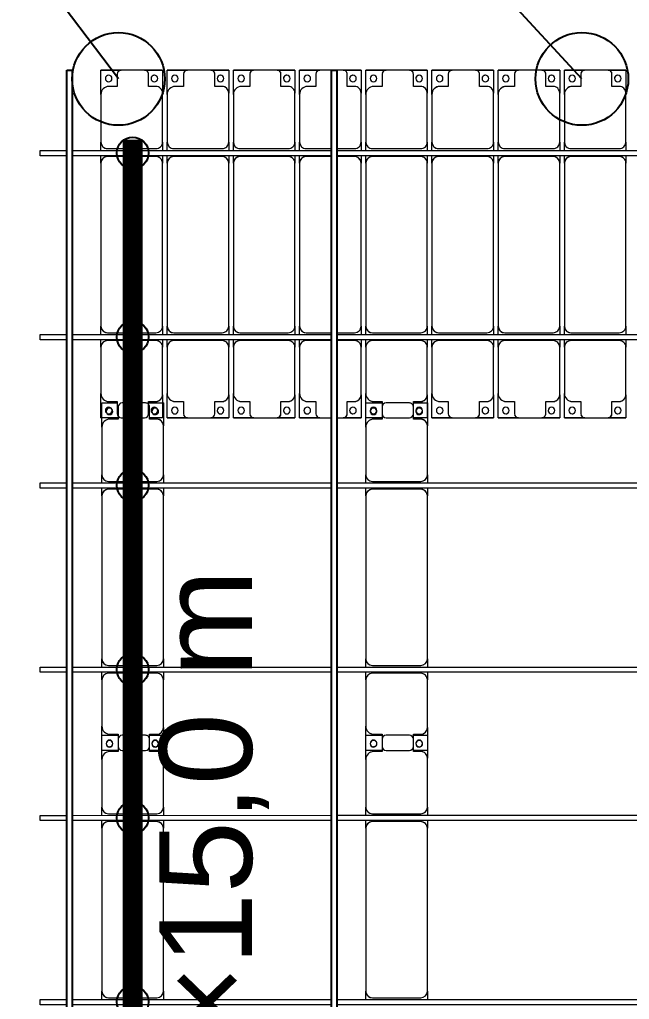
# Model space of a CAD drawing. Header units: millimetres. Extents: x -496478 to -186190, y -204059 to -87354.
# Drawn here: x -465589 to -460983, y -117364 to -109965 of the extents above; entities that cross this region are included whole.
import ezdxf

# ---------------------------------------------------------------- set-up
doc = ezdxf.new("R2010")
doc.units = ezdxf.units.MM
for name, color, linetype, lineweight in [('A-DETL-MBND', 5, 'Continuous', 9), ('A-GENM', 13, 'Continuous', 9), ('S-BEAM', 12, 'Continuous', 9)]:
    doc.layers.add(name, color=color, linetype=linetype, lineweight=lineweight)
for name, color, linetype in [('GC-BICH NEO', 6, 'Continuous'), ('GC-DAY NEO', 5, 'Continuous'), ('GC-GHI CHU', 2, 'Continuous'), ('GC-HOP 40x60 GIA CUONG', 1, 'Continuous')]:
    doc.layers.add(name, color=color, linetype=linetype)
doc.styles.add('GC_VN', font='arial.ttf')

# ---------------------------------------------------------------- blocks, each defined once
blk = doc.blocks.new('Dầm C52 - Dầm C52-24915-BỐ TRÍ KHUNG KẾT CẤU BÈ PIN 01')
at = {"layer": 'S-BEAM', "color": 1}
for p, q in [((79450.1, 20), (85410.1, 20)), ((85450.1, 20), (87410.1, 20)), ((87450.1, 20), (87649.9, 20)), ((87649.9, 20), (87649.9, -20)), ((85410.1, -20), (79450.1, -20)), ((87410.1, -20), (85450.1, -20)), ((87649.9, -20), (87450.1, -20))]:
    blk.add_line(p, q, dxfattribs=at)
blk = doc.blocks.new('Dai phao do pin - DẢI PHAO ĐỠ PIN-V107-BỐ TRÍ KHUNG KẾT CẤU BÈ PIN 01')
at = {"layer": 'A-DETL-MBND', "color": 8}
for p, q in [((64578, 241.6), (64639.7, 241.6)), ((65870.3, 241.6), (64639.7, 241.6)), ((65870.3, 241.6), (65928, 241.6)), ((65968, 241.6), (66029.7, 241.6)), ((66389.7, 241.6), (66029.7, 241.6)), ((66389.7, 241.6), (66572.2, 241.6)), ((66457.8, 241.6), (66640.3, 241.6)), ((66457.8, 118.2), (66457.8, 241.6)), ((66572.2, 241.6), (66572.2, 118.2)), ((66990.3, 241.6), (66640.3, 241.6)), ((66990.3, 241.6), (67048, 241.6)), ((67088, 241.6), (67149.7, 241.6)), ((68380.3, 241.6), (67149.7, 241.6)), ((68380.3, 241.6), (68438, 241.6)), ((68478, 241.6), (68539.7, 241.6)), ((68899.7, 241.6), (68539.7, 241.6)), ((68899.7, 241.6), (69082.2, 241.6)), ((69082.2, 241.6), (69082.2, 118.2)), ((64589.7, 191.6), (64589.7, -173.4)), ((65920.3, -173.4), (65920.3, 191.6)), ((65979.7, 191.6), (65979.7, -173.4)), ((66449.7, 118.2), (66449.7, 181.6)), ((66580.3, 181.6), (66580.3, 118.2)), ((67040.3, -173.4), (67040.3, 191.6)), ((67099.7, 191.6), (67099.7, -173.4)), ((68430.3, -173.4), (68430.3, 191.6)), ((68489.7, 191.6), (68489.7, -173.4)), ((68959.7, 118.2), (68959.7, 181.6)), ((66542.2, 118.2), (66449.7, 118.2)), ((66457.8, 88.2), (66457.8, -88.2)), ((66580.3, 118.2), (66487.8, 118.2)), ((66572.2, -88.2), (66572.2, 88.2)), ((69052.2, 118.2), (68959.7, 118.2)), ((69082.2, -88.2), (69082.2, 88.2)), ((66449.7, -173.4), (66449.7, -118.2)), ((66449.7, -118.2), (66542.2, -118.2)), ((66457.8, -223.4), (66457.8, -118.2)), ((66487.8, -118.2), (66580.3, -118.2)), ((66572.2, -118.2), (66572.2, -223.4)), ((66580.3, -118.2), (66580.3, -173.4)), ((68959.7, -173.4), (68959.7, -118.2)), ((68959.7, -118.2), (69052.2, -118.2)), ((69082.2, -118.2), (69082.2, -223.4)), ((64639.7, -223.4), (64578, -223.4)), ((64639.7, -223.4), (65870.3, -223.4)), ((65928, -223.4), (65870.3, -223.4)), ((66029.7, -223.4), (65968, -223.4)), ((66029.7, -223.4), (66399.7, -223.4)), ((66572.2, -223.4), (66399.7, -223.4)), ((66630.3, -223.4), (66457.8, -223.4)), ((66630.3, -223.4), (66990.3, -223.4)), ((67048, -223.4), (66990.3, -223.4)), ((67149.7, -223.4), (67088, -223.4)), ((67149.7, -223.4), (68380.3, -223.4)), ((68438, -223.4), (68380.3, -223.4)), ((68539.7, -223.4), (68478, -223.4)), ((68539.7, -223.4), (68909.7, -223.4)), ((69082.2, -223.4), (68909.7, -223.4))]:
    blk.add_line(p, q, dxfattribs=at)
for centre, radius, start, end in [((64639.7, 191.6), 50, 90, 180), ((64639.7, 191.6), 50, 105, 180), ((65870.3, 191.6), 50, 0, 90), ((65870.3, 191.6), 50, 15, 90), ((66029.7, 191.6), 50, 90, 180), ((66029.7, 191.6), 50, 135, 180), ((66389.7, 181.6), 60, 0, 90), ((66389.7, 181.6), 60, 0, 45), ((66640.3, 181.6), 60, 90, 180), ((66640.3, 181.6), 60, 135, 180), ((66990.3, 191.6), 50, 0, 90), ((66990.3, 191.6), 50, 0, 45), ((67149.7, 191.6), 50, 90, 180), ((67149.7, 191.6), 50, 105, 150), ((68380.3, 191.6), 50, 0, 90), ((68380.3, 191.6), 50, 15, 90), ((68539.7, 191.6), 50, 90, 180), ((68539.7, 191.6), 50, 135, 180), ((68899.7, 181.6), 60, 0, 90), ((68899.7, 181.6), 60, 0, 45), ((66508.6, 183.2), 25, 0, 180), ((66508.6, 183.2), 25, 180, 0), ((66511.4, 183.2), 25, 0, 180), ((66511.4, 183.2), 25, 180, 0), ((66511.4, 183.2), 25, 180, 195), ((67149.7, 191.6), 50, 155.87182, 180), ((69018.6, 183.2), 25, 0, 180), ((69018.6, 183.2), 25, 180, 360), ((66487.8, 88.2), 30, 90, 180), ((66542.2, 88.2), 30, 360, 90), ((69052.2, 88.2), 30, 0, 90), ((66487.8, -88.2), 30, 180, 270), ((66508.6, -161.8), 25, 0, 180), ((66511.4, -161.8), 25, 0, 180), ((66511.4, -161.8), 25, 120, 180), ((66511.4, -161.8), 25, 75, 105), ((66508.6, -161.8), 25, 75, 90), ((66508.6, -161.8), 25, 30, 45), ((66542.2, -88.2), 30, 270, 360), ((69018.6, -161.8), 25, 0, 180), ((69018.6, -161.8), 25, 60, 90), ((69018.6, -161.8), 25, 30, 45), ((69052.2, -88.2), 30, 270, 0), ((64639.7, -173.4), 50, 180, 270), ((64639.7, -173.4), 50, 180, 270), ((65870.3, -173.4), 50, 270, 0), ((65870.3, -173.4), 50, 285, 0), ((66029.7, -173.4), 50, 180, 270), ((66029.7, -173.4), 50, 180, 225), ((66399.7, -173.4), 50, 270, 0), ((66399.7, -173.4), 50, 315, 0), ((66508.6, -161.8), 25, 180, 0), ((66511.4, -161.8), 25, 180, 360), ((66508.6, -161.8), 25, 0, 15), ((66630.3, -173.4), 50, 180, 270), ((66630.3, -173.4), 50, 180, 225), ((66990.3, -173.4), 50, 270, 0), ((66990.3, -173.4), 50, 315, 360), ((67149.7, -173.4), 50, 180, 270), ((67149.7, -173.4), 50, 180, 270), ((68380.3, -173.4), 50, 270, 0), ((68380.3, -173.4), 50, 285, 0), ((68539.7, -173.4), 50, 180, 270), ((68539.7, -173.4), 50, 180, 225), ((68909.7, -173.4), 50, 270, 360), ((68909.7, -173.4), 50, 315, 360), ((69018.6, -161.8), 25, 180, 0), ((69018.6, -161.8), 25, 0, 15)]:
    blk.add_arc(centre, radius, start, end, dxfattribs=at)
blk = doc.blocks.new('Dai phao do pin - DẢI PHAO ĐỠ PIN-24231-BỐ TRÍ KHUNG KẾT CẤU BÈ PIN 01')
at = {"layer": 'A-DETL-MBND', "color": 8}
for p, q in [((79638, 241.6), (79699.7, 241.6)), ((80930.3, 241.6), (79699.7, 241.6)), ((80930.3, 241.6), (80988, 241.6)), ((81028, 241.6), (81089.7, 241.6)), ((81449.7, 241.6), (81089.7, 241.6)), ((81449.7, 241.6), (81632.2, 241.6)), ((81517.8, 241.6), (81700.3, 241.6)), ((81517.8, 118.2), (81517.8, 241.6)), ((81632.2, 241.6), (81632.2, 118.2)), ((82050.3, 241.6), (81700.3, 241.6)), ((82050.3, 241.6), (82108, 241.6)), ((82148, 241.6), (82209.7, 241.6)), ((83440.3, 241.6), (82209.7, 241.6)), ((83440.3, 241.6), (83498, 241.6)), ((83538, 241.6), (83599.7, 241.6)), ((83959.7, 241.6), (83599.7, 241.6)), ((83959.7, 241.6), (84142.2, 241.6)), ((84142.2, 241.6), (84142.2, 125.1)), ((79649.7, 191.6), (79649.7, -173.4)), ((80980.3, -173.4), (80980.3, 191.6)), ((81039.7, 191.6), (81039.7, -173.4)), ((81509.7, 118.2), (81509.7, 181.6)), ((81640.3, 181.6), (81640.3, 118.2)), ((82100.3, -173.4), (82100.3, 191.6)), ((82159.7, 191.6), (82159.7, -173.4)), ((83490.3, -173.4), (83490.3, 191.6)), ((83549.7, 191.6), (83549.7, -173.4)), ((84019.7, 118.2), (84019.7, 181.6)), ((81602.2, 118.2), (81509.7, 118.2)), ((81517.8, 88.2), (81517.8, -88.2)), ((81640.3, 118.2), (81547.8, 118.2)), ((81632.2, -88.2), (81632.2, 88.2)), ((84112.2, 118.2), (84019.7, 118.2)), ((84142.2, -88.2), (84142.2, 88.2)), ((81509.7, -173.4), (81509.7, -118.2)), ((81509.7, -118.2), (81602.2, -118.2)), ((81517.8, -223.4), (81517.8, -118.2)), ((81547.8, -118.2), (81640.3, -118.2)), ((81632.2, -118.2), (81632.2, -223.4)), ((81640.3, -118.2), (81640.3, -173.4)), ((84019.7, -173.4), (84019.7, -118.2)), ((84019.7, -118.2), (84112.2, -118.2)), ((84142.2, -111.4), (84142.2, -223.4)), ((84142.2, -223.4), (84142.2, -215.4)), ((79699.7, -223.4), (79638, -223.4)), ((79699.7, -223.4), (80930.3, -223.4)), ((80988, -223.4), (80930.3, -223.4)), ((81089.7, -223.4), (81028, -223.4)), ((81089.7, -223.4), (81459.7, -223.4)), ((81632.2, -223.4), (81459.7, -223.4)), ((81690.3, -223.4), (81517.8, -223.4)), ((81690.3, -223.4), (82050.3, -223.4)), ((82108, -223.4), (82050.3, -223.4)), ((82209.7, -223.4), (82148, -223.4)), ((82209.7, -223.4), (83440.3, -223.4)), ((83498, -223.4), (83440.3, -223.4)), ((83599.7, -223.4), (83538, -223.4)), ((83599.7, -223.4), (83969.7, -223.4)), ((84142.2, -223.4), (83969.7, -223.4))]:
    blk.add_line(p, q, dxfattribs=at)
for centre, radius, start, end in [((79699.7, 191.6), 50, 90, 180), ((79699.7, 191.6), 50, 105, 180), ((80930.3, 191.6), 50, 360, 90), ((80930.3, 191.6), 50, 15, 90), ((81089.7, 191.6), 50, 90, 180), ((81089.7, 191.6), 50, 135, 180), ((81449.7, 181.6), 60, 0, 90), ((81449.7, 181.6), 60, 0, 45), ((81700.3, 181.6), 60, 90, 180), ((81700.3, 181.6), 60, 135, 180), ((82050.3, 191.6), 50, 0, 90), ((82050.3, 191.6), 50, 0, 45), ((82209.7, 191.6), 50, 90, 180), ((82209.7, 191.6), 50, 105, 150), ((83440.3, 191.6), 50, 360, 90), ((83440.3, 191.6), 50, 15, 90), ((83599.7, 191.6), 50, 90, 180), ((83599.7, 191.6), 50, 135, 180), ((83959.7, 181.6), 60, 0, 90), ((83959.7, 181.6), 60, 0, 45), ((81568.6, 183.2), 25, 360, 180), ((81568.6, 183.2), 25, 180, 360), ((81571.4, 183.2), 25, 0, 180), ((81571.4, 183.2), 25, 180, 360), ((81571.4, 183.2), 25, 180, 195), ((82209.7, 191.6), 50, 155.79257, 180), ((84078.6, 183.2), 25, 0, 180), ((84078.6, 183.2), 25, 180, 360), ((81547.8, 88.2), 30, 90, 180), ((81602.2, 88.2), 30, 0, 90), ((84112.2, 88.2), 30, 0, 90), ((81547.8, -88.2), 30, 180, 270), ((81568.6, -161.8), 25, 360, 180), ((81571.4, -161.8), 25, 0, 180), ((81571.4, -161.8), 25, 120, 180), ((81571.4, -161.8), 25, 75, 105), ((81568.6, -161.8), 25, 75, 90), ((81568.6, -161.8), 25, 30, 45), ((81602.2, -88.2), 30, 270, 0), ((84078.6, -161.8), 25, 0, 180), ((84078.6, -161.8), 25, 60, 90), ((84078.6, -161.8), 25, 30, 45), ((84112.2, -88.2), 30, 270, 0), ((84112.2, -88.2), 30, 285, 315), ((79699.7, -173.4), 50, 180, 270), ((79699.7, -173.4), 50, 180, 270), ((80930.3, -173.4), 50, 270, 0), ((80930.3, -173.4), 50, 285, 360), ((81089.7, -173.4), 50, 180, 270), ((81089.7, -173.4), 50, 180, 225), ((81459.7, -173.4), 50, 270, 0), ((81459.7, -173.4), 50, 315, 0), ((81568.6, -161.8), 25, 180, 360), ((81571.4, -161.8), 25, 180, 360), ((81568.6, -161.8), 25, 360, 15), ((81690.3, -173.4), 50, 180, 270), ((81690.3, -173.4), 50, 180, 225), ((82050.3, -173.4), 50, 270, 360), ((82050.3, -173.4), 50, 315, 360), ((82209.7, -173.4), 50, 180, 270), ((82209.7, -173.4), 50, 180, 270), ((83440.3, -173.4), 50, 270, 0), ((83440.3, -173.4), 50, 285, 0), ((83599.7, -173.4), 50, 180, 270), ((83599.7, -173.4), 50, 180, 225), ((83969.7, -173.4), 50, 270, 360), ((83969.7, -173.4), 50, 315, 0), ((84078.6, -161.8), 25, 180, 0), ((84078.6, -161.8), 25, 0, 15)]:
    blk.add_arc(centre, radius, start, end, dxfattribs=at)
blk = doc.blocks.new('Dải phao đi lại kèm đỡ invester - DẢI PHAO ĐI LẠI-V120-BỐ TRÍ KHUNG KẾT CẤU BÈ PIN 01')
at = {"layer": 'A-DETL-MBND', "color": 8}
for p, q in [((-241.6, 1312.2), (-88.2, 1312.2)), ((-241.6, 1129.7), (-241.6, 1312.2)), ((-88.2, 1312.2), (-241.6, 1312.2)), ((-118.2, 1282.2), (-118.2, 1189.7)), ((88.2, 1312.2), (-88.2, 1312.2)), ((88.2, 1312.2), (223.4, 1312.2)), ((223.4, 1312.2), (88.2, 1312.2)), ((118.2, 1189.7), (118.2, 1282.2)), ((223.4, 1312.2), (223.4, 1139.7)), ((258.4, 1312.2), (411.8, 1312.2)), ((258.4, 1129.7), (258.4, 1312.2)), ((411.8, 1312.2), (258.4, 1312.2)), ((381.8, 1282.2), (381.8, 1189.7)), ((588.2, 1312.2), (411.8, 1312.2)), ((588.2, 1312.2), (723.4, 1312.2)), ((723.4, 1312.2), (588.2, 1312.2)), ((618.2, 1189.7), (618.2, 1282.2)), ((723.4, 1312.2), (723.4, 1139.7)), ((758.4, 1312.2), (911.8, 1312.2)), ((758.4, 1129.7), (758.4, 1312.2)), ((911.8, 1312.2), (758.4, 1312.2)), ((881.8, 1282.2), (881.8, 1189.7)), ((1088.2, 1312.2), (911.8, 1312.2)), ((1088.2, 1312.2), (1223.4, 1312.2)), ((1223.4, 1312.2), (1088.2, 1312.2)), ((1118.2, 1189.7), (1118.2, 1282.2)), ((1223.4, 1312.2), (1223.4, 1139.7)), ((1258.4, 1312.2), (1411.8, 1312.2)), ((1258.4, 1129.7), (1258.4, 1312.2)), ((1411.8, 1312.2), (1258.4, 1312.2)), ((1381.8, 1282.2), (1381.8, 1189.7)), ((1500, 1312.2), (1411.8, 1312.2)), ((1588.2, 1312.2), (1540, 1312.2)), ((1588.2, 1312.2), (1723.4, 1312.2)), ((1723.4, 1312.2), (1588.2, 1312.2)), ((1618.2, 1189.7), (1618.2, 1282.2)), ((1723.4, 1312.2), (1723.4, 1139.7)), ((1758.4, 1312.2), (1911.8, 1312.2)), ((1758.4, 1129.7), (1758.4, 1312.2)), ((1911.8, 1312.2), (1758.4, 1312.2)), ((1881.8, 1282.2), (1881.8, 1189.7)), ((2088.2, 1312.2), (1911.8, 1312.2)), ((2088.2, 1312.2), (2223.4, 1312.2)), ((2223.4, 1312.2), (2088.2, 1312.2)), ((2118.2, 1189.7), (2118.2, 1282.2)), ((2223.4, 1312.2), (2223.4, 1139.7)), ((2258.4, 1312.2), (2411.8, 1312.2)), ((2258.4, 1129.7), (2258.4, 1312.2)), ((2411.8, 1312.2), (2258.4, 1312.2)), ((2381.8, 1282.2), (2381.8, 1189.7)), ((2588.2, 1312.2), (2411.8, 1312.2)), ((2588.2, 1312.2), (2723.4, 1312.2)), ((2723.4, 1312.2), (2588.2, 1312.2)), ((2618.2, 1189.7), (2618.2, 1282.2)), ((2723.4, 1312.2), (2723.4, 1139.7)), ((2758.4, 1312.2), (2911.8, 1312.2)), ((2758.4, 1129.7), (2758.4, 1312.2)), ((2911.8, 1312.2), (2758.4, 1312.2)), ((2881.8, 1282.2), (2881.8, 1189.7)), ((3088.2, 1312.2), (2911.8, 1312.2)), ((3088.2, 1312.2), (3223.4, 1312.2)), ((3223.4, 1312.2), (3088.2, 1312.2)), ((3118.2, 1189.7), (3118.2, 1282.2)), ((3223.4, 1312.2), (3223.4, 1139.7)), ((3258.4, 1312.2), (3411.8, 1312.2)), ((3258.4, 1129.7), (3258.4, 1312.2)), ((3411.8, 1312.2), (3258.4, 1312.2)), ((3381.8, 1282.2), (3381.8, 1189.7)), ((3588.2, 1312.2), (3411.8, 1312.2)), ((3588.2, 1312.2), (3723.4, 1312.2)), ((3723.4, 1312.2), (3588.2, 1312.2)), ((3618.2, 1189.7), (3618.2, 1282.2)), ((3723.4, 1312.2), (3723.4, 1139.7)), ((-118.2, 1189.7), (-181.6, 1189.7)), ((173.4, 1189.7), (118.2, 1189.7)), ((381.8, 1189.7), (318.4, 1189.7)), ((673.4, 1189.7), (618.2, 1189.7)), ((881.8, 1189.7), (818.4, 1189.7)), ((1173.4, 1189.7), (1118.2, 1189.7)), ((1381.8, 1189.7), (1318.4, 1189.7)), ((1673.4, 1189.7), (1618.2, 1189.7)), ((1881.8, 1189.7), (1818.4, 1189.7)), ((2173.4, 1189.7), (2118.2, 1189.7)), ((2381.8, 1189.7), (2318.4, 1189.7)), ((2673.4, 1189.7), (2618.2, 1189.7)), ((2881.8, 1189.7), (2818.4, 1189.7)), ((3173.4, 1189.7), (3118.2, 1189.7)), ((3381.8, 1189.7), (3318.4, 1189.7)), ((3673.4, 1189.7), (3618.2, 1189.7)), ((-241.6, 1129.7), (-241.6, 769.7)), ((223.4, 769.7), (223.4, 1139.7)), ((258.4, 1129.7), (258.4, 769.7)), ((723.4, 769.7), (723.4, 1139.7)), ((758.4, 1129.7), (758.4, 769.7)), ((1223.4, 769.7), (1223.4, 1139.7)), ((1258.4, 1129.7), (1258.4, 769.7)), ((1723.4, 769.7), (1723.4, 1139.7)), ((1758.4, 1129.7), (1758.4, 769.7)), ((2223.4, 769.7), (2223.4, 1139.7)), ((2258.4, 1129.7), (2258.4, 769.7)), ((2723.4, 769.7), (2723.4, 1139.7)), ((2758.4, 1129.7), (2758.4, 769.7)), ((3223.4, 769.7), (3223.4, 1139.7)), ((3258.4, 1129.7), (3258.4, 769.7)), ((3723.4, 769.7), (3723.4, 1139.7)), ((-241.6, 705.3), (-241.6, 769.7)), ((223.4, 769.7), (223.4, 705.3)), ((258.4, 705.3), (258.4, 769.7)), ((723.4, 769.7), (723.4, 705.3)), ((758.4, 705.3), (758.4, 769.7)), ((1223.4, 769.7), (1223.4, 705.3)), ((1258.4, 705.3), (1258.4, 769.7)), ((1723.4, 769.7), (1723.4, 705.3)), ((1758.4, 705.3), (1758.4, 769.7)), ((2223.4, 769.7), (2223.4, 705.3)), ((2258.4, 705.3), (2258.4, 769.7)), ((2723.4, 769.7), (2723.4, 705.3)), ((2758.4, 705.3), (2758.4, 769.7)), ((3223.4, 769.7), (3223.4, 705.3)), ((3258.4, 705.3), (3258.4, 769.7)), ((3723.4, 769.7), (3723.4, 705.3)), ((-191.6, 719.7), (173.4, 719.7)), ((308.4, 719.7), (673.4, 719.7)), ((808.4, 719.7), (1173.4, 719.7)), ((1308.4, 719.7), (1500, 719.7)), ((1540, 719.7), (1673.4, 719.7)), ((1808.4, 719.7), (2173.4, 719.7)), ((2308.4, 719.7), (2673.4, 719.7)), ((2808.4, 719.7), (3173.4, 719.7)), ((3308.4, 719.7), (3673.4, 719.7)), ((-241.6, 610.3), (-241.6, 665.3)), ((-241.6, 610.3), (-241.6, -620.3)), ((173.4, 660.3), (-191.6, 660.3)), ((223.4, 660.4), (223.4, 610.3)), ((223.4, -620.3), (223.4, 610.3)), ((258.4, 610.3), (258.4, 660.4)), ((258.4, 610.3), (258.4, -620.3)), ((673.4, 660.3), (308.4, 660.3)), ((723.4, 660.4), (723.4, 610.3)), ((723.4, -620.3), (723.4, 610.3)), ((758.4, 610.3), (758.4, 660.4)), ((758.4, 610.3), (758.4, -620.3)), ((1173.4, 660.3), (808.4, 660.3)), ((1223.4, 660.4), (1223.4, 610.3)), ((1223.4, -620.3), (1223.4, 610.3)), ((1258.4, 610.3), (1258.4, 660.4)), ((1258.4, 610.3), (1258.4, -620.3)), ((1500, 660.3), (1308.4, 660.3)), ((1673.4, 660.3), (1540, 660.3)), ((1723.4, 660.4), (1723.4, 610.3)), ((1723.4, -620.3), (1723.4, 610.3)), ((1758.4, 610.3), (1758.4, 660.4)), ((1758.4, 610.3), (1758.4, -620.3)), ((2173.4, 660.3), (1808.4, 660.3)), ((2223.4, 660.4), (2223.4, 610.3)), ((2223.4, -620.3), (2223.4, 610.3)), ((2258.4, 610.3), (2258.4, 660.4)), ((2258.4, 610.3), (2258.4, -620.3)), ((2673.4, 660.3), (2308.4, 660.3)), ((2723.4, 660.4), (2723.4, 610.3)), ((2723.4, -620.3), (2723.4, 610.3)), ((2758.4, 610.3), (2758.4, 660.4)), ((2758.4, 610.3), (2758.4, -620.3)), ((3173.4, 660.3), (2808.4, 660.3)), ((3223.4, 660.4), (3223.4, 610.3)), ((3223.4, -620.3), (3223.4, 610.3)), ((3258.4, 610.3), (3258.4, 660.4)), ((3258.4, 610.3), (3258.4, -620.3)), ((3673.4, 660.3), (3308.4, 660.3)), ((3723.4, 660.4), (3723.4, 610.3)), ((3723.4, -620.3), (3723.4, 610.3)), ((-241.6, -684.7), (-241.6, -620.3)), ((223.4, -620.3), (223.4, -684.7)), ((258.4, -684.7), (258.4, -620.3)), ((723.4, -620.3), (723.4, -684.7)), ((758.4, -684.7), (758.4, -620.3)), ((1223.4, -620.3), (1223.4, -684.7)), ((1258.4, -684.7), (1258.4, -620.3)), ((1723.4, -620.3), (1723.4, -684.7)), ((1758.4, -684.7), (1758.4, -620.3)), ((2223.4, -620.3), (2223.4, -684.7)), ((2258.4, -684.7), (2258.4, -620.3)), ((2723.4, -620.3), (2723.4, -684.7)), ((2758.4, -684.7), (2758.4, -620.3)), ((3223.4, -620.3), (3223.4, -684.7)), ((3258.4, -684.7), (3258.4, -620.3)), ((3723.4, -620.3), (3723.4, -684.7)), ((-241.6, -779.7), (-241.6, -724.7)), ((-191.6, -670.3), (173.4, -670.3)), ((173.4, -729.7), (-191.6, -729.7)), ((223.4, -724.7), (223.4, -779.7)), ((258.4, -779.7), (258.4, -724.7)), ((308.4, -670.3), (673.4, -670.3)), ((673.4, -729.7), (308.4, -729.7)), ((723.4, -724.7), (723.4, -779.7)), ((758.4, -779.7), (758.4, -724.7)), ((808.4, -670.3), (1173.4, -670.3)), ((1173.4, -729.7), (808.4, -729.7)), ((1223.4, -724.7), (1223.4, -779.7)), ((1258.4, -779.7), (1258.4, -724.7)), ((1308.4, -670.3), (1500, -670.3)), ((1500, -729.7), (1308.4, -729.7)), ((1540, -670.3), (1673.4, -670.3)), ((1673.4, -729.7), (1540, -729.7)), ((1723.4, -724.7), (1723.4, -779.7)), ((1758.4, -779.7), (1758.4, -724.7)), ((1808.4, -670.3), (2173.4, -670.3)), ((2173.4, -729.7), (1808.4, -729.7)), ((2223.4, -724.7), (2223.4, -779.7)), ((2258.4, -779.7), (2258.4, -724.7)), ((2308.4, -670.3), (2673.4, -670.3)), ((2673.4, -729.7), (2308.4, -729.7)), ((2723.4, -724.7), (2723.4, -779.7)), ((2758.4, -779.7), (2758.4, -724.7)), ((2808.4, -670.3), (3173.4, -670.3)), ((3173.4, -729.7), (2808.4, -729.7)), ((3223.4, -724.7), (3223.4, -779.7)), ((3258.4, -779.7), (3258.4, -724.7)), ((3308.4, -670.3), (3673.4, -670.3)), ((3673.4, -729.7), (3308.4, -729.7)), ((3723.4, -724.7), (3723.4, -779.7)), ((-241.6, -779.7), (-241.6, -1129.7)), ((223.4, -1139.7), (223.4, -779.7)), ((258.4, -779.7), (258.4, -1129.7)), ((723.4, -1139.7), (723.4, -779.7)), ((758.4, -779.7), (758.4, -1129.7)), ((1223.4, -1139.7), (1223.4, -779.7)), ((1258.4, -779.7), (1258.4, -1129.7)), ((1723.4, -1139.7), (1723.4, -779.7)), ((1758.4, -779.7), (1758.4, -1129.7)), ((2223.4, -1139.7), (2223.4, -779.7)), ((2258.4, -779.7), (2258.4, -1129.7)), ((2723.4, -1139.7), (2723.4, -779.7)), ((2758.4, -779.7), (2758.4, -1129.7)), ((3223.4, -1139.7), (3223.4, -779.7)), ((3258.4, -779.7), (3258.4, -1129.7)), ((3723.4, -1139.7), (3723.4, -779.7)), ((-241.6, -1312.2), (-241.6, -1129.7)), ((223.4, -1139.7), (223.4, -1312.2)), ((258.4, -1312.2), (258.4, -1129.7)), ((723.4, -1139.7), (723.4, -1312.2)), ((758.4, -1312.2), (758.4, -1129.7)), ((1223.4, -1139.7), (1223.4, -1312.2)), ((1258.4, -1312.2), (1258.4, -1129.7)), ((1723.4, -1139.7), (1723.4, -1312.2)), ((1758.4, -1312.2), (1758.4, -1129.7)), ((2223.4, -1139.7), (2223.4, -1312.2)), ((2258.4, -1312.2), (2258.4, -1129.7)), ((2723.4, -1139.7), (2723.4, -1312.2)), ((2758.4, -1312.2), (2758.4, -1129.7)), ((3223.4, -1139.7), (3223.4, -1312.2)), ((3258.4, -1312.2), (3258.4, -1129.7)), ((3723.4, -1139.7), (3723.4, -1312.2)), ((-181.6, -1189.7), (-118.2, -1189.7)), ((-118.2, -1189.7), (-118.2, -1282.2)), ((118.2, -1282.2), (118.2, -1189.7)), ((118.2, -1189.7), (173.4, -1189.7)), ((318.4, -1189.7), (381.8, -1189.7)), ((381.8, -1189.7), (381.8, -1282.2)), ((618.2, -1282.2), (618.2, -1189.7)), ((618.2, -1189.7), (673.4, -1189.7)), ((818.4, -1189.7), (881.8, -1189.7)), ((881.8, -1189.7), (881.8, -1282.2)), ((1118.2, -1282.2), (1118.2, -1189.7)), ((1118.2, -1189.7), (1173.4, -1189.7)), ((1318.4, -1189.7), (1381.8, -1189.7)), ((1381.8, -1189.7), (1381.8, -1282.2)), ((1618.2, -1282.2), (1618.2, -1189.7)), ((1618.2, -1189.7), (1673.4, -1189.7)), ((1818.4, -1189.7), (1881.8, -1189.7)), ((1881.8, -1189.7), (1881.8, -1282.2)), ((2118.2, -1282.2), (2118.2, -1189.7)), ((2118.2, -1189.7), (2173.4, -1189.7)), ((2318.4, -1189.7), (2381.8, -1189.7)), ((2381.8, -1189.7), (2381.8, -1282.2)), ((2618.2, -1282.2), (2618.2, -1189.7)), ((2618.2, -1189.7), (2673.4, -1189.7)), ((2818.4, -1189.7), (2881.8, -1189.7)), ((2881.8, -1189.7), (2881.8, -1282.2)), ((3118.2, -1282.2), (3118.2, -1189.7)), ((3118.2, -1189.7), (3173.4, -1189.7)), ((3318.4, -1189.7), (3381.8, -1189.7)), ((3381.8, -1189.7), (3381.8, -1282.2)), ((3618.2, -1282.2), (3618.2, -1189.7)), ((3618.2, -1189.7), (3673.4, -1189.7)), ((-111.4, -1312.2), (-241.6, -1312.2)), ((-241.6, -1312.2), (-233.4, -1312.2)), ((-88.2, -1312.2), (88.2, -1312.2)), ((223.4, -1312.2), (125.1, -1312.2)), ((411.8, -1312.2), (258.4, -1312.2)), ((258.4, -1312.2), (411.8, -1312.2)), ((411.8, -1312.2), (588.2, -1312.2)), ((723.4, -1312.2), (588.2, -1312.2)), ((588.2, -1312.2), (723.4, -1312.2)), ((911.8, -1312.2), (758.4, -1312.2)), ((758.4, -1312.2), (911.8, -1312.2)), ((911.8, -1312.2), (1088.2, -1312.2)), ((1223.4, -1312.2), (1088.2, -1312.2)), ((1088.2, -1312.2), (1223.4, -1312.2)), ((1411.8, -1312.2), (1258.4, -1312.2)), ((1258.4, -1312.2), (1411.8, -1312.2)), ((1411.8, -1312.2), (1500, -1312.2)), ((1540, -1312.2), (1588.2, -1312.2)), ((1723.4, -1312.2), (1588.2, -1312.2)), ((1588.2, -1312.2), (1723.4, -1312.2)), ((1881.8, -1312.2), (1758.4, -1312.2)), ((1911.8, -1312.2), (2088.2, -1312.2)), ((2223.4, -1312.2), (2118.2, -1312.2)), ((2411.8, -1312.2), (2258.4, -1312.2)), ((2258.4, -1312.2), (2411.8, -1312.2)), ((2411.8, -1312.2), (2588.2, -1312.2)), ((2723.4, -1312.2), (2588.2, -1312.2)), ((2588.2, -1312.2), (2723.4, -1312.2)), ((2911.8, -1312.2), (2758.4, -1312.2)), ((2758.4, -1312.2), (2911.8, -1312.2)), ((2911.8, -1312.2), (3088.2, -1312.2)), ((3223.4, -1312.2), (3088.2, -1312.2)), ((3088.2, -1312.2), (3223.4, -1312.2)), ((3411.8, -1312.2), (3258.4, -1312.2)), ((3258.4, -1312.2), (3411.8, -1312.2)), ((3411.8, -1312.2), (3588.2, -1312.2)), ((3723.4, -1312.2), (3588.2, -1312.2)), ((3588.2, -1312.2), (3723.4, -1312.2))]:
    blk.add_line(p, q, dxfattribs=at)
for centre, radius, start, end in [((-183.2, 1248.6), 25, 90, 270), ((-183.2, 1248.6), 25, 270, 90), ((-88.2, 1282.2), 30, 90, 180), ((-88.2, 1282.2), 30, 90, 165), ((-88.2, 1282.2), 30, 90, 105), ((-88.2, 1282.2), 30, 90, 105), ((88.2, 1282.2), 30, 360, 90), ((88.2, 1282.2), 30, 75, 90), ((88.2, 1282.2), 30, 15, 90), ((88.2, 1282.2), 30, 75, 90), ((161.8, 1248.6), 25, 90, 270), ((161.8, 1248.6), 25, 150, 180), ((161.8, 1248.6), 25, 120, 135), ((161.8, 1248.6), 25, 90, 105), ((161.8, 1248.6), 25, 270, 90), ((316.8, 1248.6), 25, 90, 270), ((316.8, 1248.6), 25, 270, 90), ((411.8, 1282.2), 30, 90, 180), ((411.8, 1282.2), 30, 90, 165), ((411.8, 1282.2), 30, 90, 105), ((411.8, 1282.2), 30, 90, 105), ((588.2, 1282.2), 30, 360, 90), ((588.2, 1282.2), 30, 75, 90), ((588.2, 1282.2), 30, 15, 90), ((588.2, 1282.2), 30, 75, 90), ((661.8, 1248.6), 25, 90, 270), ((661.8, 1248.6), 25, 150, 180), ((661.8, 1248.6), 25, 120, 135), ((661.8, 1248.6), 25, 90, 105), ((661.8, 1248.6), 25, 270, 90), ((816.8, 1248.6), 25, 90, 270), ((816.8, 1248.6), 25, 270, 90), ((911.8, 1282.2), 30, 90, 180), ((911.8, 1282.2), 30, 90, 165), ((911.8, 1282.2), 30, 90, 105), ((911.8, 1282.2), 30, 90, 105), ((1088.2, 1282.2), 30, 360, 90), ((1088.2, 1282.2), 30, 75, 90), ((1088.2, 1282.2), 30, 15, 90), ((1088.2, 1282.2), 30, 75, 90), ((1161.8, 1248.6), 25, 90, 270), ((1161.8, 1248.6), 25, 150, 180), ((1161.8, 1248.6), 25, 120, 135), ((1161.8, 1248.6), 25, 90, 105), ((1161.8, 1248.6), 25, 270, 90), ((1316.8, 1248.6), 25, 90, 270), ((1316.8, 1248.6), 25, 270, 90), ((1411.8, 1282.2), 30, 90, 180), ((1411.8, 1282.2), 30, 90, 165), ((1411.8, 1282.2), 30, 90, 105), ((1411.8, 1282.2), 30, 90, 105), ((1588.2, 1282.2), 30, 360, 90), ((1588.2, 1282.2), 30, 75, 90), ((1588.2, 1282.2), 30, 15, 90), ((1588.2, 1282.2), 30, 75, 90), ((1661.8, 1248.6), 25, 90, 270), ((1661.8, 1248.6), 25, 150, 180), ((1661.8, 1248.6), 25, 120, 135), ((1661.8, 1248.6), 25, 90, 105), ((1661.8, 1248.6), 25, 270, 90), ((1816.8, 1248.6), 25, 90, 270), ((1816.8, 1248.6), 25, 270, 90), ((1911.8, 1282.2), 30, 90, 180), ((1911.8, 1282.2), 30, 90, 165), ((1911.8, 1282.2), 30, 90, 105), ((1911.8, 1282.2), 30, 90, 105), ((2088.2, 1282.2), 30, 360, 90), ((2088.2, 1282.2), 30, 75, 90), ((2088.2, 1282.2), 30, 15, 90), ((2088.2, 1282.2), 30, 75, 90), ((2161.8, 1248.6), 25, 90, 270), ((2161.8, 1248.6), 25, 150, 180), ((2161.8, 1248.6), 25, 120, 135), ((2161.8, 1248.6), 25, 90, 105), ((2161.8, 1248.6), 25, 270, 90), ((2316.8, 1248.6), 25, 90, 270), ((2316.8, 1248.6), 25, 270, 90), ((2411.8, 1282.2), 30, 90, 180), ((2411.8, 1282.2), 30, 90, 165), ((2411.8, 1282.2), 30, 90, 105), ((2411.8, 1282.2), 30, 90, 105), ((2588.2, 1282.2), 30, 360, 90), ((2588.2, 1282.2), 30, 75, 90), ((2588.2, 1282.2), 30, 15, 90), ((2588.2, 1282.2), 30, 75, 90), ((2661.8, 1248.6), 25, 90, 270), ((2661.8, 1248.6), 25, 150, 180), ((2661.8, 1248.6), 25, 120, 135), ((2661.8, 1248.6), 25, 90, 105), ((2661.8, 1248.6), 25, 270, 90), ((2816.8, 1248.6), 25, 90, 270), ((2816.8, 1248.6), 25, 270, 90), ((2911.8, 1282.2), 30, 90, 180), ((2911.8, 1282.2), 30, 90, 165), ((2911.8, 1282.2), 30, 90, 105), ((2911.8, 1282.2), 30, 90, 105), ((3088.2, 1282.2), 30, 360, 90), ((3088.2, 1282.2), 30, 75, 90), ((3088.2, 1282.2), 30, 15, 90), ((3088.2, 1282.2), 30, 75, 90), ((3161.8, 1248.6), 25, 90, 270), ((3161.8, 1248.6), 25, 150, 180), ((3161.8, 1248.6), 25, 120, 135), ((3161.8, 1248.6), 25, 90, 105), ((3161.8, 1248.6), 25, 270, 90), ((3316.8, 1248.6), 25, 90, 270), ((3316.8, 1248.6), 25, 270, 90), ((3411.8, 1282.2), 30, 90, 180), ((3411.8, 1282.2), 30, 90, 165), ((3411.8, 1282.2), 30, 90, 105), ((3411.8, 1282.2), 30, 90, 105), ((3588.2, 1282.2), 30, 360, 90), ((3588.2, 1282.2), 30, 75, 90), ((3588.2, 1282.2), 30, 15, 90), ((3588.2, 1282.2), 30, 75, 90), ((3661.8, 1248.6), 25, 90, 270), ((3661.8, 1248.6), 25, 150, 180), ((3661.8, 1248.6), 25, 120, 135), ((3661.8, 1248.6), 25, 90, 105), ((3661.8, 1248.6), 25, 270, 90), ((-181.6, 1129.7), 60, 90, 180), ((-181.6, 1129.7), 60, 90, 135), ((173.4, 1139.7), 50, 360, 90), ((173.4, 1139.7), 50, 45, 90), ((318.4, 1129.7), 60, 90, 180), ((318.4, 1129.7), 60, 90, 135), ((673.4, 1139.7), 50, 0, 90), ((673.4, 1139.7), 50, 45, 90), ((818.4, 1129.7), 60, 90, 180), ((818.4, 1129.7), 60, 90, 135), ((1173.4, 1139.7), 50, 360, 90), ((1173.4, 1139.7), 50, 45, 90), ((1318.4, 1129.7), 60, 90, 180), ((1318.4, 1129.7), 60, 90, 135), ((1673.4, 1139.7), 50, 360, 90), ((1673.4, 1139.7), 50, 45, 90), ((1818.4, 1129.7), 60, 90, 180), ((1818.4, 1129.7), 60, 90, 135), ((2173.4, 1139.7), 50, 0, 90), ((2173.4, 1139.7), 50, 45, 90), ((2318.4, 1129.7), 60, 90, 180), ((2318.4, 1129.7), 60, 90, 135), ((2673.4, 1139.7), 50, 0, 90), ((2673.4, 1139.7), 50, 45, 90), ((2818.4, 1129.7), 60, 90, 180), ((2818.4, 1129.7), 60, 90, 135), ((3173.4, 1139.7), 50, 360, 90), ((3173.4, 1139.7), 50, 45, 90), ((3318.4, 1129.7), 60, 90, 180), ((3318.4, 1129.7), 60, 90, 135), ((3673.4, 1139.7), 50, 0, 90), ((3673.4, 1139.7), 50, 45, 90), ((-191.6, 769.7), 50, 180, 270), ((173.4, 769.7), 50, 270, 0), ((308.4, 769.7), 50, 180, 270), ((673.4, 769.7), 50, 270, 0), ((808.4, 769.7), 50, 180, 270), ((1173.4, 769.7), 50, 270, 0), ((1308.4, 769.7), 50, 180, 270), ((1673.4, 769.7), 50, 270, 0), ((1808.4, 769.7), 50, 180, 270), ((2173.4, 769.7), 50, 270, 0), ((2308.4, 769.7), 50, 180, 270), ((2673.4, 769.7), 50, 270, 0), ((2808.4, 769.7), 50, 180, 270), ((3173.4, 769.7), 50, 270, 0), ((3308.4, 769.7), 50, 180, 270), ((3673.4, 769.7), 50, 270, 360), ((-191.6, 769.7), 50, 225, 270), ((173.4, 769.7), 50, 270, 315), ((308.4, 769.7), 50, 225, 270), ((673.4, 769.7), 50, 270, 315), ((808.4, 769.7), 50, 225, 270), ((1173.4, 769.7), 50, 270, 315), ((1308.4, 769.7), 50, 225, 270), ((1673.4, 769.7), 50, 270, 315), ((1808.4, 769.7), 50, 225, 270), ((2173.4, 769.7), 50, 270, 315), ((2308.4, 769.7), 50, 225, 270), ((2673.4, 769.7), 50, 270, 315), ((2808.4, 769.7), 50, 225, 270), ((3173.4, 769.7), 50, 270, 315), ((3308.4, 769.7), 50, 225, 270), ((3673.4, 769.7), 50, 270, 315), ((-191.6, 610.3), 50, 90, 180), ((-191.6, 610.3), 50, 105, 180), ((173.4, 610.3), 50, 360, 90), ((173.4, 610.3), 50, 15, 90), ((308.4, 610.3), 50, 90, 180), ((308.4, 610.3), 50, 105, 180), ((673.4, 610.3), 50, 360, 90), ((673.4, 610.3), 50, 15, 90), ((808.4, 610.3), 50, 90, 180), ((808.4, 610.3), 50, 105, 180), ((1173.4, 610.3), 50, 360, 90), ((1173.4, 610.3), 50, 15, 90), ((1308.4, 610.3), 50, 90, 180), ((1308.4, 610.3), 50, 105, 180), ((1673.4, 610.3), 50, 360, 90), ((1673.4, 610.3), 50, 15, 90), ((1808.4, 610.3), 50, 90, 180), ((1808.4, 610.3), 50, 105, 180), ((2173.4, 610.3), 50, 360, 90), ((2173.4, 610.3), 50, 15, 90), ((2308.4, 610.3), 50, 90, 180), ((2308.4, 610.3), 50, 105, 180), ((2673.4, 610.3), 50, 360, 90), ((2673.4, 610.3), 50, 15, 90), ((2808.4, 610.3), 50, 90, 180), ((2808.4, 610.3), 50, 105, 180), ((3173.4, 610.3), 50, 360, 90), ((3173.4, 610.3), 50, 15, 90), ((3308.4, 610.3), 50, 90, 180), ((3308.4, 610.3), 50, 105, 180), ((3673.4, 610.3), 50, 360, 90), ((3673.4, 610.3), 50, 15, 90), ((-191.6, -620.3), 50, 180, 270), ((-191.6, -620.3), 50, 195, 270), ((173.4, -620.3), 50, 270, 0), ((173.4, -620.3), 50, 270, 0), ((308.4, -620.3), 50, 180, 270), ((308.4, -620.3), 50, 195, 270), ((673.4, -620.3), 50, 270, 0), ((673.4, -620.3), 50, 270, 0), ((808.4, -620.3), 50, 180, 270), ((808.4, -620.3), 50, 195, 270), ((1173.4, -620.3), 50, 270, 0), ((1173.4, -620.3), 50, 270, 0), ((1308.4, -620.3), 50, 180, 270), ((1308.4, -620.3), 50, 195, 270), ((1673.4, -620.3), 50, 270, 0), ((1673.4, -620.3), 50, 270, 0), ((1808.4, -620.3), 50, 180, 270), ((1808.4, -620.3), 50, 195, 270), ((2173.4, -620.3), 50, 270, 0), ((2173.4, -620.3), 50, 270, 0), ((2308.4, -620.3), 50, 180, 270), ((2308.4, -620.3), 50, 195, 270), ((2673.4, -620.3), 50, 270, 0), ((2673.4, -620.3), 50, 270, 0), ((2808.4, -620.3), 50, 180, 270), ((2808.4, -620.3), 50, 195, 270), ((3173.4, -620.3), 50, 270, 0), ((3173.4, -620.3), 50, 270, 0), ((3308.4, -620.3), 50, 180, 270), ((3308.4, -620.3), 50, 195, 270), ((3673.4, -620.3), 50, 270, 0), ((3673.4, -620.3), 50, 270, 0), ((-191.6, -779.7), 50, 90, 180), ((-191.6, -779.7), 50, 90, 135), ((173.4, -779.7), 50, 360, 90), ((173.4, -779.7), 50, 45, 90), ((308.4, -779.7), 50, 90, 180), ((308.4, -779.7), 50, 90, 135), ((673.4, -779.7), 50, 360, 90), ((673.4, -779.7), 50, 45, 90), ((808.4, -779.7), 50, 90, 180), ((808.4, -779.7), 50, 90, 135), ((1173.4, -779.7), 50, 360, 90), ((1173.4, -779.7), 50, 45, 90), ((1308.4, -779.7), 50, 90, 180), ((1308.4, -779.7), 50, 90, 135), ((1673.4, -779.7), 50, 360, 90), ((1673.4, -779.7), 50, 45, 90), ((1808.4, -779.7), 50, 90, 180), ((1808.4, -779.7), 50, 90, 135), ((2173.4, -779.7), 50, 360, 90), ((2173.4, -779.7), 50, 45, 90), ((2308.4, -779.7), 50, 90, 180), ((2308.4, -779.7), 50, 90, 135), ((2673.4, -779.7), 50, 360, 90), ((2673.4, -779.7), 50, 45, 90), ((2808.4, -779.7), 50, 90, 180), ((2808.4, -779.7), 50, 90, 135), ((3173.4, -779.7), 50, 360, 90), ((3173.4, -779.7), 50, 45, 90), ((3308.4, -779.7), 50, 90, 180), ((3308.4, -779.7), 50, 90, 135), ((3673.4, -779.7), 50, 360, 90), ((3673.4, -779.7), 50, 45, 90), ((-181.6, -1129.7), 60, 180, 270), ((-181.6, -1129.7), 60, 225, 270), ((173.4, -1139.7), 50, 270, 360), ((173.4, -1139.7), 50, 270, 315), ((318.4, -1129.7), 60, 180, 270), ((318.4, -1129.7), 60, 225, 270), ((673.4, -1139.7), 50, 270, 360), ((673.4, -1139.7), 50, 270, 315), ((818.4, -1129.7), 60, 180, 270), ((818.4, -1129.7), 60, 225, 270), ((1173.4, -1139.7), 50, 270, 360), ((1173.4, -1139.7), 50, 270, 315), ((1318.4, -1129.7), 60, 180, 270), ((1318.4, -1129.7), 60, 225, 270), ((1673.4, -1139.7), 50, 270, 360), ((1673.4, -1139.7), 50, 270, 315), ((1818.4, -1129.7), 60, 180, 270), ((1818.4, -1129.7), 60, 225, 270), ((2173.4, -1139.7), 50, 270, 360), ((2173.4, -1139.7), 50, 270, 315), ((2318.4, -1129.7), 60, 180, 270), ((2318.4, -1129.7), 60, 225, 270), ((2673.4, -1139.7), 50, 270, 360), ((2673.4, -1139.7), 50, 270, 315), ((2818.4, -1129.7), 60, 180, 270), ((2818.4, -1129.7), 60, 225, 270), ((3173.4, -1139.7), 50, 270, 360), ((3173.4, -1139.7), 50, 270, 315), ((3318.4, -1129.7), 60, 180, 270), ((3318.4, -1129.7), 60, 225, 270), ((3673.4, -1139.7), 50, 270, 360), ((3673.4, -1139.7), 50, 270, 315), ((-183.2, -1258.6), 25, 90, 270), ((-183.2, -1258.6), 25, 270, 90), ((161.8, -1258.6), 25, 90, 270), ((161.8, -1258.6), 25, 270, 90), ((161.8, -1258.6), 25, 0, 15), ((316.8, -1258.6), 25, 90, 270), ((316.8, -1258.6), 25, 165, 180), ((316.8, -1258.6), 25, 270, 90), ((661.8, -1258.6), 25, 90, 270), ((661.8, -1258.6), 25, 165, 270), ((661.8, -1258.6), 25, 270, 90), ((661.8, -1258.6), 25, 0, 15), ((816.8, -1258.6), 25, 90, 270), ((816.8, -1258.6), 25, 165, 180), ((816.8, -1258.6), 25, 270, 90), ((1161.8, -1258.6), 25, 90, 270), ((1161.8, -1258.6), 25, 165, 270), ((1161.8, -1258.6), 25, 270, 90), ((1161.8, -1258.6), 25, 0, 15), ((1316.8, -1258.6), 25, 90, 270), ((1316.8, -1258.6), 25, 165, 180), ((1316.8, -1258.6), 25, 270, 90), ((1661.8, -1258.6), 25, 90, 270), ((1661.8, -1258.6), 25, 165, 270), ((1661.8, -1258.6), 25, 270, 90), ((1661.8, -1258.6), 25, 0, 15), ((1816.8, -1258.6), 25, 90, 270), ((1816.8, -1258.6), 25, 270, 90), ((2161.8, -1258.6), 25, 90, 270), ((2161.8, -1258.6), 25, 165, 270), ((2161.8, -1258.6), 25, 270, 90), ((2316.8, -1258.6), 25, 90, 270), ((2316.8, -1258.6), 25, 165, 180), ((2316.8, -1258.6), 25, 270, 90), ((2661.8, -1258.6), 25, 90, 270), ((2661.8, -1258.6), 25, 165, 270), ((2661.8, -1258.6), 25, 270, 90), ((2661.8, -1258.6), 25, 360, 15), ((2816.8, -1258.6), 25, 90, 270), ((2816.8, -1258.6), 25, 165, 180), ((2816.8, -1258.6), 25, 270, 90), ((3161.8, -1258.6), 25, 90, 270), ((3161.8, -1258.6), 25, 165, 270), ((3161.8, -1258.6), 25, 270, 90), ((3161.8, -1258.6), 25, 0, 15), ((3316.8, -1258.6), 25, 90, 270), ((3316.8, -1258.6), 25, 165, 180), ((3316.8, -1258.6), 25, 270, 90), ((3661.8, -1258.6), 25, 90, 270), ((3661.8, -1258.6), 25, 165, 270), ((3661.8, -1258.6), 25, 270, 90), ((3661.8, -1258.6), 25, 360, 15), ((-183.2, -1258.6), 25, 270, 285), ((-88.2, -1282.2), 30, 180, 270), ((-88.2, -1282.2), 30, 195, 225), ((88.2, -1282.2), 30, 270, 360), ((161.8, -1258.6), 25, 240, 270), ((316.8, -1258.6), 25, 270, 285), ((411.8, -1282.2), 30, 180, 270), ((411.8, -1282.2), 30, 195, 270), ((411.8, -1282.2), 30, 255, 270), ((411.8, -1282.2), 30, 255, 270), ((588.2, -1282.2), 30, 270, 360), ((588.2, -1282.2), 30, 270, 345), ((588.2, -1282.2), 30, 270, 285), ((588.2, -1282.2), 30, 270, 285), ((588.2, -1282.2), 30, 315, 330), ((588.2, -1282.2), 30, 315, 330), ((816.8, -1258.6), 25, 270, 285), ((911.8, -1282.2), 30, 180, 270), ((911.8, -1282.2), 30, 195, 270), ((911.8, -1282.2), 30, 255, 270), ((911.8, -1282.2), 30, 255, 270), ((1088.2, -1282.2), 30, 270, 0), ((1088.2, -1282.2), 30, 270, 345), ((1088.2, -1282.2), 30, 270, 285), ((1088.2, -1282.2), 30, 270, 285), ((1088.2, -1282.2), 30, 315, 330), ((1088.2, -1282.2), 30, 315, 330), ((1316.8, -1258.6), 25, 270, 285), ((1411.8, -1282.2), 30, 180, 270), ((1411.8, -1282.2), 30, 195, 270), ((1411.8, -1282.2), 30, 255, 270), ((1411.8, -1282.2), 30, 255, 270), ((1588.2, -1282.2), 30, 270, 0), ((1588.2, -1282.2), 30, 270, 345), ((1588.2, -1282.2), 30, 270, 285), ((1588.2, -1282.2), 30, 270, 285), ((1588.2, -1282.2), 30, 315, 330), ((1588.2, -1282.2), 30, 315, 330), ((1816.8, -1258.6), 25, 270, 285), ((1911.8, -1282.2), 30, 180, 270), ((2088.2, -1282.2), 30, 270, 360), ((2316.8, -1258.6), 25, 270, 285), ((2411.8, -1282.2), 30, 180, 270), ((2411.8, -1282.2), 30, 195, 270), ((2411.8, -1282.2), 30, 255, 270), ((2411.8, -1282.2), 30, 255, 270), ((2588.2, -1282.2), 30, 270, 0), ((2588.2, -1282.2), 30, 270, 345), ((2588.2, -1282.2), 30, 270, 285), ((2588.2, -1282.2), 30, 270, 285), ((2588.2, -1282.2), 30, 315, 330), ((2588.2, -1282.2), 30, 315, 330), ((2816.8, -1258.6), 25, 270, 285), ((2911.8, -1282.2), 30, 180, 270), ((2911.8, -1282.2), 30, 195, 270), ((2911.8, -1282.2), 30, 255, 270), ((2911.8, -1282.2), 30, 255, 270), ((3088.2, -1282.2), 30, 270, 0), ((3088.2, -1282.2), 30, 270, 345), ((3088.2, -1282.2), 30, 270, 285), ((3088.2, -1282.2), 30, 270, 285), ((3088.2, -1282.2), 30, 315, 330), ((3088.2, -1282.2), 30, 315, 330), ((3316.8, -1258.6), 25, 270, 285), ((3411.8, -1282.2), 30, 180, 270), ((3411.8, -1282.2), 30, 195, 270), ((3411.8, -1282.2), 30, 255, 270), ((3411.8, -1282.2), 30, 255, 270), ((3588.2, -1282.2), 30, 270, 360), ((3588.2, -1282.2), 30, 270, 345), ((3588.2, -1282.2), 30, 270, 285), ((3588.2, -1282.2), 30, 270, 285), ((3588.2, -1282.2), 30, 315, 330), ((3588.2, -1282.2), 30, 315, 330)]:
    blk.add_arc(centre, radius, start, end, dxfattribs=at)
blk = doc.blocks.new('Dầm C52 - Hộp 40x60-25668-BỐ TRÍ KHUNG KẾT CẤU BÈ PIN 01')
at = {"layer": 'S-BEAM', "color": 3, "lineweight": 25}
for p, q in [((-37704.457606, 20), (37704.457606, 20)), ((37704.457606, 20), (37704.457606, -20)), ((37704.457606, -20), (-37704.457606, -20))]:
    blk.add_line(p, q, dxfattribs=at)
blk = doc.blocks.new('Dầm C52 - Hộp 40x60-25785-BỐ TRÍ KHUNG KẾT CẤU BÈ PIN 01')
at = {"layer": 'S-BEAM', "color": 3, "lineweight": 25}
for p, q in [((-44702.3, 20), (44702.3, 20)), ((44702.3, 20), (44702.3, -20)), ((44702.3, -20), (-44702.3, -20))]:
    blk.add_line(p, q, dxfattribs=at)
blk = doc.blocks.new('HOBANMONG_BEPIN 1_rvt-1-BỐ TRÍ KHUNG KẾT CẤU BÈ PIN 01')
at = {"layer": 'A-GENM', "lineweight": 9}
for name, p, rotation in [('Dải phao đi lại kèm đỡ invester - DẢI PHAO ĐI LẠI-V120-BỐ TRÍ KHUNG KẾT CẤU BÈ PIN 01', (-464732.5, -111659.3), 0.0007586099545854), ('Dai phao do pin - DẢI PHAO ĐỠ PIN-24231-BỐ TRÍ KHUNG KẾT CẤU BÈ PIN 01', (-464724.5, -197002), 90.00075860989342), ('Dai phao do pin - DẢI PHAO ĐỠ PIN-V107-BỐ TRÍ KHUNG KẾT CẤU BÈ PIN 01', (-462731.5, -181942), 90.00075860989342)]:
    blk.add_blockref(name, p, dxfattribs=dict(at, rotation=rotation))
at = {"layer": 'S-BEAM', "lineweight": 9}
for name, p, rotation in [('Dầm C52 - Hộp 40x60-25785-BỐ TRÍ KHUNG KẾT CẤU BÈ PIN 01', (-465211.9, -155049.4), 90.00075860989166), ('Dầm C52 - Hộp 40x60-25668-BỐ TRÍ KHUNG KẾT CẤU BÈ PIN 01', (-463212, -148051.5), 90.00075860989166), ('Dầm C52 - Dầm C52-24915-BỐ TRÍ KHUNG KẾT CẤU BÈ PIN 01', (-377782.4, -110972.9), 180.0007586094741), ('Dầm C52 - Dầm C52-24915-BỐ TRÍ KHUNG KẾT CẤU BÈ PIN 01', (-377782.4, -112362.9), 180.0007586094741), ('Dầm C52 - Dầm C52-24915-BỐ TRÍ KHUNG KẾT CẤU BÈ PIN 01', (-377782.3, -113482.9), 180.0007586094741), ('Dầm C52 - Dầm C52-24915-BỐ TRÍ KHUNG KẾT CẤU BÈ PIN 01', (-377782.3, -114872.9), 180.0007586094741), ('Dầm C52 - Dầm C52-24915-BỐ TRÍ KHUNG KẾT CẤU BÈ PIN 01', (-377782.3, -115992.9), 180.0007586094741), ('Dầm C52 - Dầm C52-24915-BỐ TRÍ KHUNG KẾT CẤU BÈ PIN 01', (-377782.3, -117382.9), 180.0007586094741)]:
    blk.add_blockref(name, p, dxfattribs=dict(at, rotation=rotation))

msp = doc.modelspace()

# ---------------------------------------------------------------- linework, layer by layer
at = {"layer": 'GC-BICH NEO'}
for centre in [(-464841.5, -110413.2), (-461341.5, -110413.2)]:
    msp.add_circle(centre, 350, dxfattribs=at)
at = {"layer": 'GC-DAY NEO'}
for p, q in [((-464841.5, -110413.2), (-469666, -104031.6)), ((-461341.5, -110413.2), (-466764.8, -104532.1))]:
    msp.add_line(p, q, dxfattribs=at)
at = {"layer": 'GC-HOP 40x60 GIA CUONG', "const_width": 150}
msp.add_lwpolyline([(-464734.1, -125872.9), (-464734.1, -110872.9)], dxfattribs=at)
at = {"layer": 'GC-HOP 40x60 GIA CUONG'}
for centre in [(-464734.1, -110972.9), (-464734.1, -112362.9), (-464734.1, -113482.9), (-464734.1, -114872.9), (-464734.1, -115992.9), (-464734.1, -117382.9)]:
    msp.add_circle(centre, 120, dxfattribs=at)

# ---------------------------------------------------------------- block references
at = {"lineweight": 5}
msp.add_blockref('HOBANMONG_BEPIN 1_rvt-1-BỐ TRÍ KHUNG KẾT CẤU BÈ PIN 01', (0, 0), dxfattribs=at)

# ---------------------------------------------------------------- texts
at = {"layer": 'GC-GHI CHU', "style": 'GC_VN'}
msp.add_text('B1-36: 1×15,0 m', height=700, rotation=90, dxfattribs=at).set_placement((-463834.1, -121372.9))

doc.saveas('drawing.dxf')
